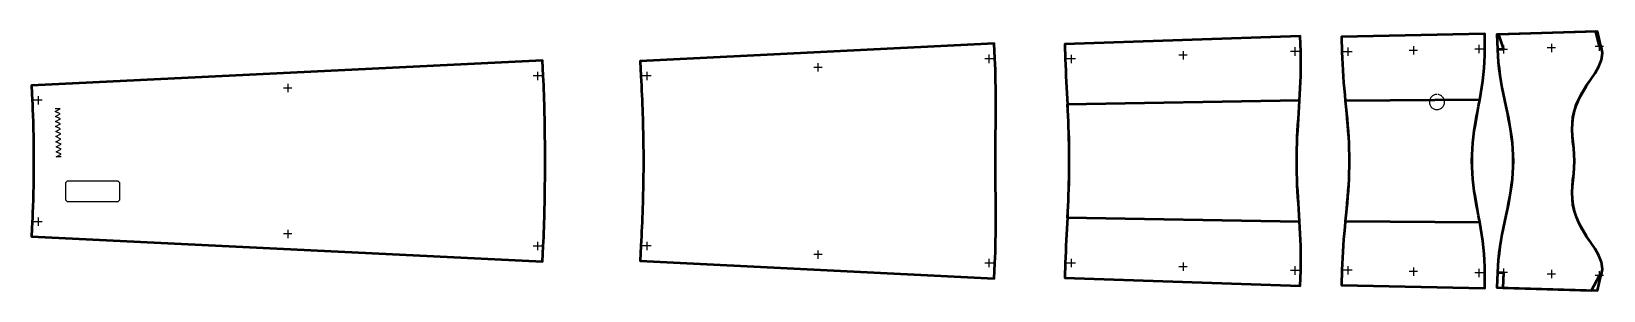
# Model space of a CAD drawing. Header units: millimetres. Extents: x -5624 to 7569, y -5370 to 2464.
# Drawn here: x -4885 to -3013, y -1579 to -1271 of the extents above; entities that cross this region are included whole.
import ezdxf

# ---------------------------------------------------------------- set-up
doc = ezdxf.new("R2010")
doc.units = ezdxf.units.MM
doc.layers.add('CUT', color=6, linetype='Continuous', lineweight=50)
doc.layers.add('PEN', color=5, linetype='Continuous')

# ---------------------------------------------------------------- blocks, each defined once
blk = doc.blocks.new('dacron UV-STRUT-1-SEGMENT-0_(0)')
at = {"layer": 'CUT'}
blk.add_lwpolyline([(1.9, -0.5), (3.9, 7.4), (2.5, 15.6), (-0.4, 23.6), (-5.1, 31.4), (-10.2, 39.1), (-15.5, 46.7), (-19.9, 54.2), (-24, 61.7), (-27.3, 69.1), (-29.6, 76.4), (-31.4, 83.8), (-32.1, 91), (-32.3, 98.4), (-32, 105.8), (-31.4, 113.2), (-30.5, 120.7), (-30, 128.2), (-29.7, 135.8), (-30, 143.4), (-30.5, 151), (-31.4, 158.5), (-32, 165.9), (-32.3, 173.3), (-32.1, 180.6), (-31.4, 187.9), (-29.6, 195.2), (-27.4, 202.6), (-24, 209.9), (-19.9, 217.4), (-15.5, 224.9), (-10.2, 232.5), (-5.1, 240.2), (-0.4, 248.1), (2.5, 256), (3.9, 264.2), (1.9, 272.1), (-2.3, 289.6), (-122, 286.2), (-121.2, 268.1), (-120.9, 260.6), (-120.3, 253), (-119.5, 245.5), (-118.5, 237.9), (-117.3, 230.4), (-115.9, 223), (-114.5, 215.5), (-112.9, 208.1), (-111.4, 200.7), (-109.9, 193.4), (-108.4, 186.1), (-107, 178.8), (-105.8, 171.6), (-104.8, 164.4), (-103.9, 157.2), (-103.3, 150.1), (-102.9, 142.9), (-102.8, 135.8), (-102.9, 128.7), (-103.3, 121.6), (-103.9, 114.4), (-104.8, 107.2), (-105.8, 100), (-107, 92.8), (-108.4, 85.5), (-109.9, 78.2), (-111.4, 70.9), (-112.9, 63.5), (-114.5, 56.1), (-115.9, 48.7), (-117.3, 41.2), (-118.5, 33.7), (-119.5, 26.2), (-120.3, 18.6), (-120.9, 11), (-121.2, 3.5), (-122, -14.6), (-2.3, -17.9), (1.9, -0.5)], dxfattribs=at)
at = {"layer": 'PEN'}
for p, q in [((-109.2, 268.4), (-119.2, 268.4)), ((-114.2, 273.4), (-114.2, 263.4)), ((-52.1, 270), (-62.1, 270)), ((-57.1, 275), (-57.1, 265)), ((5, 271.6), (-5, 271.6)), ((0, 276.6), (0, 266.6)), ((-109.2, 3.2), (-119.2, 3.2)), ((-114.2, 8.2), (-114.2, -1.8)), ((-52.1, 1.6), (-62.1, 1.6)), ((-57.1, 6.6), (-57.1, -3.4)), ((5, 0), (-5, 0)), ((0, 5), (0, -5))]:
    blk.add_line(p, q, dxfattribs=at)
blk = doc.blocks.new('dacron UV-STRUT-1-SEGMENT-1_(1)')
at = {"layer": 'CUT'}
blk.add_lwpolyline([(7, 0), (7, 7.5), (6.8, 15.1), (6.3, 22.7), (5.6, 30.3), (4.6, 37.9), (3.5, 45.4), (2.3, 52.9), (1, 60.4), (-0.4, 67.8), (-1.8, 75.2), (-3.1, 82.5), (-4.3, 89.8), (-5.5, 97.1), (-6.4, 104.3), (-7.2, 111.5), (-7.8, 118.7), (-8.1, 125.9), (-8.2, 133), (-8.1, 140.2), (-7.8, 147.3), (-7.2, 154.5), (-6.4, 161.7), (-5.5, 168.9), (-4.3, 176.2), (-3.1, 183.5), (-1.8, 190.8), (-0.4, 198.2), (1, 205.6), (2.3, 213.1), (3.5, 220.6), (4.6, 228.1), (5.6, 235.7), (6.3, 243.3), (6.8, 250.9), (7, 258.5), (7, 266), (6.9, 284.2), (-163.6, 280.6), (-163.1, 262.6), (-162.9, 255.3), (-162.6, 248), (-162.2, 240.7), (-161.7, 233.4), (-161.1, 226.2), (-160.5, 218.9), (-159.8, 211.7), (-159.1, 204.4), (-158.4, 197.2), (-157.7, 190), (-157, 182.9), (-156.4, 175.7), (-155.8, 168.6), (-155.4, 161.4), (-155, 154.3), (-154.7, 147.2), (-154.5, 140.1), (-154.5, 133), (-154.5, 125.9), (-154.7, 118.8), (-155, 111.7), (-155.4, 104.6), (-155.8, 97.4), (-156.4, 90.3), (-157, 83.1), (-157.7, 76), (-158.4, 68.8), (-159.1, 61.6), (-159.8, 54.3), (-160.5, 47.1), (-161.1, 39.8), (-161.7, 32.6), (-162.2, 25.3), (-162.6, 18), (-162.9, 10.7), (-163.1, 3.4), (-163.6, -14.6), (6.9, -18.1), (7, 0)], dxfattribs=at)
at = {"layer": 'PEN'}
for p, q in [((-151.1, 262.8), (-161.1, 262.8)), ((-156.1, 267.8), (-156.1, 257.8)), ((-73, 264.4), (-83, 264.4)), ((-78, 269.4), (-78, 259.4)), ((5, 266), (-5, 266)), ((0, 271), (0, 261)), ((-151.1, 3.2), (-161.1, 3.2)), ((-156.1, 8.2), (-156.1, -1.8)), ((-73, 1.6), (-83, 1.6)), ((-78, 6.6), (-78, -3.4)), ((5, 0), (-5, 0)), ((0, 5), (0, -5))]:
    blk.add_line(p, q, dxfattribs=at)
blk.add_lwpolyline([(-50, 212), (-50.9, 212), (-51.9, 211.8), (-52.8, 211.6), (-53.7, 211.2), (-54.5, 210.8), (-55.3, 210.3), (-56, 209.7), (-56.7, 209), (-57.3, 208.3), (-57.8, 207.5), (-58.2, 206.7), (-58.6, 205.8), (-58.8, 204.9), (-59, 203.9), (-59, 203), (-59, 202.1), (-58.8, 201.1), (-58.6, 200.2), (-58.2, 199.3), (-57.8, 198.5), (-57.3, 197.7), (-56.7, 197), (-56, 196.3), (-55.3, 195.7), (-54.5, 195.2), (-53.7, 194.8), (-52.8, 194.4), (-51.9, 194.2), (-50.9, 194.1), (-50, 194), (-49.1, 194.1), (-48.1, 194.2), (-47.2, 194.4), (-46.3, 194.8), (-45.5, 195.2), (-44.7, 195.7), (-44, 196.3), (-43.3, 197), (-42.7, 197.7), (-42.2, 198.5), (-41.8, 199.3), (-41.4, 200.2), (-41.2, 201.1), (-41, 202.1), (-41, 203), (-41, 203.9), (-41.2, 204.9), (-41.4, 205.8), (-41.8, 206.7), (-42.2, 207.5), (-42.7, 208.3), (-43.3, 209), (-44, 209.7), (-44.7, 210.3), (-45.5, 210.8), (-46.3, 211.2), (-47.2, 211.6), (-48.1, 211.8), (-49.1, 212)], dxfattribs=at)
blk = doc.blocks.new('dacron UV-STRUT-1-SEGMENT-2_(2)')
at = {"layer": 'CUT'}
blk.add_lwpolyline([(7, -0.2), (7.2, 7.1), (7.2, 14.4), (7.2, 21.7), (7, 29.1), (6.8, 36.4), (6.5, 43.7), (6.1, 51), (5.6, 58.2), (5.2, 65.5), (4.7, 72.7), (4.2, 79.9), (3.8, 87.1), (3.4, 94.3), (3, 101.4), (2.7, 108.6), (2.5, 115.7), (2.4, 122.9), (2.3, 130), (2.4, 137.1), (2.5, 144.3), (2.7, 151.4), (3, 158.5), (3.4, 165.7), (3.8, 172.9), (4.2, 180.1), (4.7, 187.3), (5.2, 194.5), (5.6, 201.8), (6.1, 209), (6.5, 216.3), (6.8, 223.6), (7, 230.9), (7.2, 238.2), (7.2, 245.6), (7.2, 252.9), (7, 260.2), (6.5, 278.2), (-273.8, 268.9), (-273.2, 250.9), (-272.9, 244.2), (-272.7, 237.4), (-272.4, 230.7), (-272.1, 223.9), (-271.8, 217.2), (-271.5, 210.4), (-271.1, 203.7), (-270.8, 197), (-270.5, 190.3), (-270.2, 183.5), (-269.9, 176.8), (-269.7, 170.1), (-269.4, 163.4), (-269.2, 156.7), (-269.1, 150.1), (-269, 143.4), (-268.9, 136.7), (-268.9, 130), (-268.9, 123.3), (-269, 116.6), (-269.1, 109.9), (-269.2, 103.2), (-269.4, 96.5), (-269.7, 89.8), (-269.9, 83.1), (-270.2, 76.4), (-270.5, 69.7), (-270.8, 63), (-271.1, 56.2), (-271.5, 49.5), (-271.8, 42.8), (-272.1, 36), (-272.4, 29.3), (-272.7, 22.6), (-272.9, 15.8), (-273.2, 9.1), (-273.8, -8.9), (6.5, -18.2), (7, -0.2)], dxfattribs=at)
at = {"layer": 'PEN'}
for p, q in [((0, 265), (0, 255)), ((-261.2, 251.2), (-271.2, 251.2)), ((-266.2, 256.2), (-266.2, 246.2)), ((-128.1, 255.6), (-138.1, 255.6)), ((-133.1, 260.6), (-133.1, 250.6)), ((5, 260), (-5, 260)), ((-261.2, 8.8), (-271.2, 8.8)), ((-266.2, 13.8), (-266.2, 3.8)), ((-128.1, 4.4), (-138.1, 4.4)), ((-133.1, 9.4), (-133.1, -0.6)), ((5, 0), (-5, 0)), ((0, 5), (0, -5))]:
    blk.add_line(p, q, dxfattribs=at)
blk = doc.blocks.new('dacron UV-STRUT-1-SEGMENT-3_(3)')
at = {"layer": 'CUT'}
blk.add_lwpolyline([(7, -0.3), (7.3, 6.4), (7.6, 13.2), (7.8, 20), (7.9, 26.8), (8, 33.6), (8.1, 40.3), (8.2, 47.1), (8.2, 53.9), (8.1, 60.6), (8.1, 67.4), (8.1, 74.1), (8, 80.9), (7.9, 87.6), (7.9, 94.4), (7.8, 101.1), (7.8, 107.8), (7.8, 114.5), (7.8, 121.2), (7.8, 128), (7.8, 134.7), (7.8, 141.4), (7.9, 148.1), (7.9, 154.9), (8, 161.6), (8.1, 168.3), (8.1, 175.1), (8.1, 181.8), (8.2, 188.6), (8.2, 195.4), (8.1, 202.1), (8, 208.9), (7.9, 215.7), (7.8, 222.5), (7.6, 229.3), (7.3, 236.1), (7, 242.8), (6.2, 260.8), (-415.2, 239.9), (-414.3, 221.9), (-414, 216.3), (-413.7, 210.7), (-413.5, 205.1), (-413.2, 199.5), (-413, 193.9), (-412.8, 188.3), (-412.6, 182.7), (-412.4, 177.1), (-412.2, 171.5), (-412, 166), (-411.9, 160.4), (-411.8, 154.8), (-411.6, 149.2), (-411.6, 143.6), (-411.5, 138), (-411.4, 132.4), (-411.4, 126.8), (-411.4, 121.2), (-411.4, 115.7), (-411.4, 110.1), (-411.5, 104.5), (-411.6, 98.9), (-411.6, 93.3), (-411.8, 87.7), (-411.9, 82.1), (-412, 76.5), (-412.2, 71), (-412.4, 65.4), (-412.6, 59.8), (-412.8, 54.2), (-413, 48.6), (-413.2, 43), (-413.5, 37.4), (-413.7, 31.8), (-414, 26.2), (-414.3, 20.6), (-415.2, 2.6), (6.2, -18.3), (7, -0.3)], dxfattribs=at)
at = {"layer": 'PEN'}
for p, q in [((0, 247.5), (0, 237.5)), ((-407.3, 227.2), (-407.3, 217.2)), ((-198.6, 232.4), (-208.6, 232.4)), ((-203.6, 237.4), (-203.6, 227.4)), ((5, 242.5), (-5, 242.5)), ((-402.3, 222.2), (-412.3, 222.2)), ((-402.3, 20.3), (-412.3, 20.3)), ((-407.3, 25.3), (-407.3, 15.3)), ((-198.6, 10.1), (-208.6, 10.1)), ((-203.6, 15.1), (-203.6, 5.1)), ((5, 0), (-5, 0)), ((0, 5), (0, -5))]:
    blk.add_line(p, q, dxfattribs=at)
blk = doc.blocks.new('dacron UV-STRUT-1-SEGMENT-4_(4)')
at = {"layer": 'CUT'}
blk.add_lwpolyline([(7, -0.3), (7.3, 5.3), (7.5, 10.9), (7.7, 16.6), (7.9, 22.2), (8.1, 27.8), (8.3, 33.5), (8.4, 39.1), (8.5, 44.7), (8.6, 50.4), (8.7, 56), (8.8, 61.6), (8.9, 67.2), (8.9, 72.9), (9, 78.5), (9, 84.1), (9, 89.8), (9.1, 95.4), (9.1, 101), (9.1, 106.6), (9, 112.3), (9, 117.9), (9, 123.5), (8.9, 129.1), (8.9, 134.8), (8.8, 140.4), (8.7, 146), (8.6, 151.6), (8.5, 157.3), (8.4, 162.9), (8.3, 168.5), (8.1, 174.2), (7.9, 179.8), (7.7, 185.4), (7.5, 191.1), (7.3, 196.7), (7, 202.3), (6.2, 220.3), (-602.4, 190.8), (-601.5, 172.8), (-601.3, 168.8), (-601.1, 164.8), (-601, 160.9), (-600.8, 156.8), (-600.7, 152.9), (-600.5, 148.9), (-600.4, 144.9), (-600.3, 140.9), (-600.2, 136.9), (-600.1, 132.9), (-600, 128.9), (-600, 124.9), (-599.9, 120.9), (-599.9, 117), (-599.8, 113), (-599.8, 109), (-599.8, 105), (-599.8, 101), (-599.8, 97), (-599.8, 93), (-599.8, 89), (-599.9, 85), (-599.9, 81), (-600, 77.1), (-600, 73.1), (-600.1, 69.1), (-600.2, 65.1), (-600.3, 61.1), (-600.4, 57.1), (-600.5, 53.1), (-600.7, 49.1), (-600.8, 45.2), (-601, 41.2), (-601.1, 37.2), (-601.3, 33.2), (-601.5, 29.2), (-602.4, 11.2), (6.2, -18.3), (7, -0.3)], dxfattribs=at)
at = {"layer": 'PEN'}
for p, q in [((0, 207), (0, 197)), ((-292.3, 187.6), (-302.3, 187.6)), ((-297.3, 192.6), (-297.3, 182.6)), ((5, 202), (-5, 202)), ((-589.5, 173.1), (-599.5, 173.1)), ((-594.5, 178.1), (-594.5, 168.1)), ((-589.5, 28.9), (-599.5, 28.9)), ((-594.5, 33.9), (-594.5, 23.9)), ((-297.3, 19.4), (-297.3, 9.4)), ((-292.3, 14.4), (-302.3, 14.4)), ((5, 0), (-5, 0)), ((0, 5), (0, -5))]:
    blk.add_line(p, q, dxfattribs=at)
blk.add_lwpolyline([(-566.8, 106.1), (-572.8, 105.9), (-566.8, 109.1), (-572.9, 111.9), (-567, 115.1), (-573.1, 117.9), (-567.1, 121.1), (-573.2, 123.9), (-567.3, 127.1), (-573.3, 129.9), (-567.4, 133.1), (-573.5, 135.9), (-567.6, 139.1), (-573.6, 141.9), (-567.7, 145.1), (-573.8, 147.9), (-567.9, 151.1), (-573.9, 153.9), (-568, 157.1), (-574.1, 159.9), (-568.1, 163.1), (-574.1, 162.9)], dxfattribs=at)
blk.add_lwpolyline([(-559.5, 52.4), (-561.5, 54.4), (-561.5, 75.4), (-559.5, 77.4), (-499.7, 77.4), (-497.7, 75.4), (-497.7, 54.4), (-499.7, 52.4)], close=True, dxfattribs=at)
blk = doc.blocks.new('dacron UV-STRUT-1.segment-0_(18)')
at = {"layer": 'CUT'}
blk.add_lwpolyline([(0, 0), (1.9, 7.9), (0.6, 16.1), (-2.4, 24), (-7, 31.9), (-12.1, 39.6), (-17.4, 47.2), (-21.8, 54.7), (-26, 62.2), (-29.3, 69.5), (-31.6, 76.9), (-33.3, 84.2), (-34, 91.5), (-34.2, 98.9), (-33.9, 106.2), (-33.3, 113.6), (-32.4, 121.1), (-31.9, 128.7), (-31.7, 136.3), (-31.9, 143.9), (-32.4, 151.4), (-33.3, 158.9), (-33.9, 166.3), (-34.2, 173.7), (-34, 181.1), (-33.3, 188.4), (-31.6, 195.7), (-29.3, 203), (-26, 210.4), (-21.8, 217.9), (-17.4, 225.4), (-12.1, 233), (-7, 240.7), (-2.4, 248.5), (0.6, 256.5), (1.9, 264.7), (0, 272.6), (-1.9, 272.1), (-6.2, 290), (-122, 286.7), (-116.2, 268.9), (-123.2, 268.6), (-122.8, 261.1), (-122.3, 253.5), (-121.4, 246), (-120.4, 238.4), (-119.2, 230.9), (-117.9, 223.4), (-116.4, 216), (-114.9, 208.6), (-113.3, 201.2), (-111.8, 193.9), (-110.3, 186.6), (-109, 179.3), (-107.8, 172.1), (-106.7, 164.9), (-105.9, 157.7), (-105.3, 150.6), (-104.9, 143.4), (-104.7, 136.3), (-104.9, 129.2), (-105.3, 122), (-105.9, 114.9), (-106.7, 107.7), (-107.8, 100.5), (-109, 93.3), (-110.3, 86), (-111.8, 78.7), (-113.3, 71.4), (-114.9, 64), (-116.4, 56.6), (-117.9, 49.2), (-119.2, 41.7), (-120.4, 34.2), (-121.4, 26.6), (-122.3, 19.1), (-122.8, 11.5), (-123.2, 4), (-116.2, 3.7), (-117, -14.3), (-11.2, -17.3), (-1.9, 0.5), (0, 0)], close=True, dxfattribs=at)
blk = doc.blocks.new('dacron UV-STRUT-1.segment-1_(19)')
at = {"layer": 'CUT'}
blk.add_lwpolyline([(0, 0), (-1.4, 7.4), (-2.7, 14.8), (-4.1, 22.2), (-5.3, 29.5), (-6.4, 36.7), (-7.4, 44), (-8.2, 51.2), (-8.7, 58.3), (-9.1, 65.5), (-9.2, 72.6), (-9.1, 79.8), (-8.7, 86.9), (-8.2, 94.1), (-7.4, 101.3), (-6.4, 108.5), (-5.3, 115.8), (-4.1, 123.1), (-2.7, 130.5), (-1.4, 137.8), (0, 145.3), (-160.1, 144.1), (-159.4, 136.9), (-158.7, 129.7), (-158, 122.5), (-157.4, 115.3), (-156.8, 108.2), (-156.3, 101.1), (-155.9, 93.9), (-155.7, 86.8), (-155.5, 79.7), (-155.4, 72.6), (-155.5, 65.5), (-155.7, 58.4), (-155.9, 51.3), (-156.3, 44.2), (-156.8, 37.1), (-157.4, 29.9), (-158, 22.8), (-158.7, 15.6), (-159.4, 8.4), (-160.1, 1.2), (0, 0)], close=True, dxfattribs=at)
blk = doc.blocks.new('dacron UV-STRUT-1.segment-2_(20)')
at = {"layer": 'CUT'}
blk.add_lwpolyline([(0, 0), (-0.5, 7.2), (-0.9, 14.5), (-1.4, 21.7), (-1.9, 28.9), (-2.3, 36.1), (-2.6, 43.2), (-2.9, 50.4), (-3.2, 57.5), (-3.3, 64.6), (-3.3, 71.8), (-3.3, 78.9), (-3.2, 86), (-2.9, 93.2), (-2.6, 100.3), (-2.3, 107.5), (-1.9, 114.7), (-1.4, 121.9), (-0.9, 129.1), (-0.5, 136.3), (0, 143.5), (-276.5, 138.8), (-276.2, 132.1), (-275.9, 125.3), (-275.6, 118.6), (-275.3, 111.9), (-275.1, 105.2), (-274.9, 98.5), (-274.7, 91.8), (-274.6, 85.1), (-274.5, 78.5), (-274.5, 71.8), (-274.5, 65.1), (-274.6, 58.4), (-274.7, 51.7), (-274.9, 45), (-275.1, 38.3), (-275.3, 31.6), (-275.6, 24.9), (-275.9, 18.2), (-276.2, 11.5), (-276.5, 4.7), (0, 0)], close=True, dxfattribs=at)

msp = doc.modelspace()

# ---------------------------------------------------------------- block references
for name, p in [('dacron UV-STRUT-1-SEGMENT-0_(0)', (-3018.3, -1560.8)), ('dacron UV-STRUT-1.segment-0_(18)', (-3016.3, -1561.3)), ('dacron UV-STRUT-1-SEGMENT-3_(3)', (-3744.9, -1546.2)), ('dacron UV-STRUT-1-SEGMENT-2_(2)', (-3380.8, -1555)), ('dacron UV-STRUT-1-SEGMENT-1_(1)', (-3161.6, -1558)), ('dacron UV-STRUT-1-SEGMENT-4_(4)', (-4282.4, -1526)), ('dacron UV-STRUT-1.segment-2_(20)', (-3375.2, -1496.8)), ('dacron UV-STRUT-1.segment-1_(19)', (-3160.7, -1497.6))]:
    msp.add_blockref(name, p)

doc.saveas('drawing.dxf')
